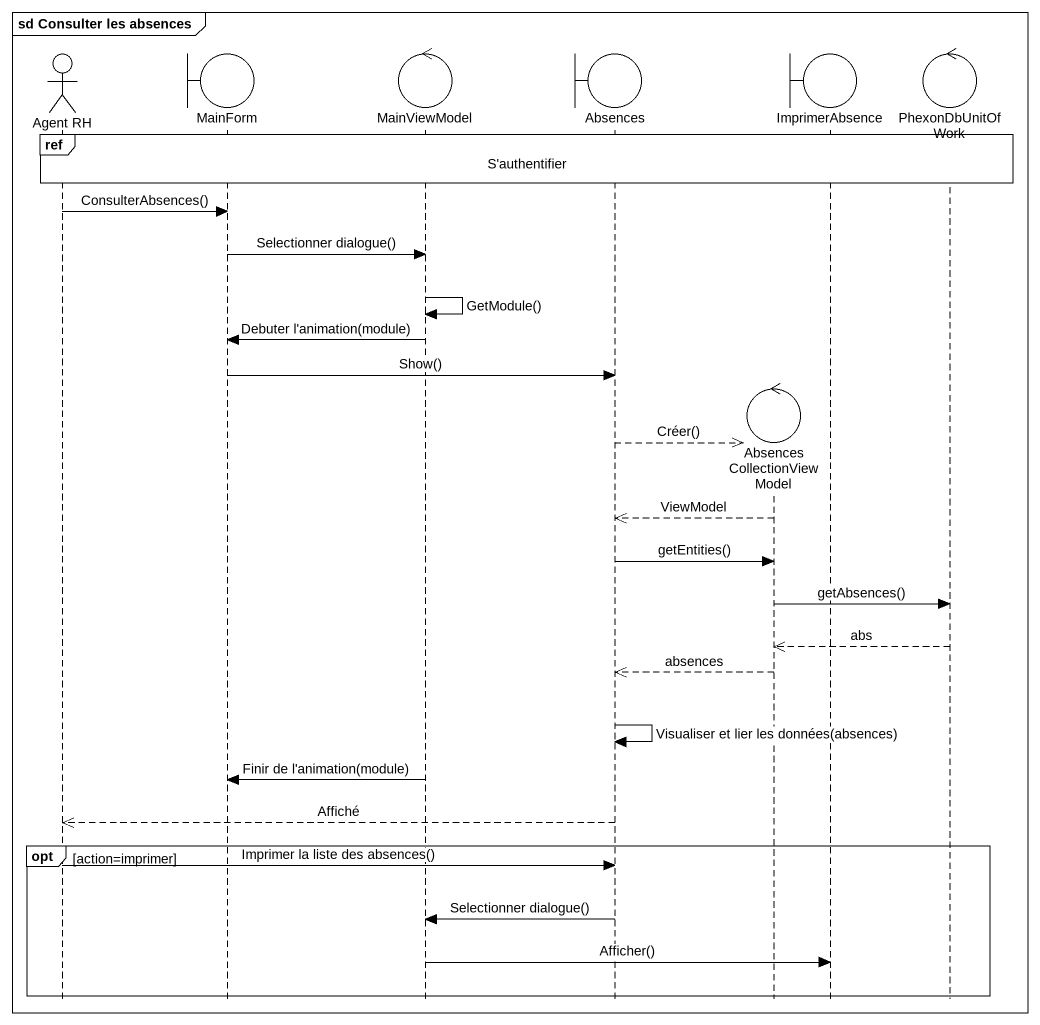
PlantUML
@startuml
mainframe sd Consulter les absences
hide footbox
actor "Agent RH" as Agent_RH
boundary MainForm
control MainViewModel
boundary Absences
control AbsencesCollectionViewModel
boundary ImprimerAbsence
control PhexonDbUnitOfWork

ref over Agent_RH, MainForm, MainViewModel, Absences, AbsencesCollectionViewModel, ImprimerAbsence, PhexonDbUnitOfWork : S'authentifier
Agent_RH -> MainForm : ConsulterAbsences()
MainForm -> MainViewModel : Selectionner dialogue()
MainViewModel -> MainViewModel : GetModule()
MainViewModel -> MainForm : Debuter l'animation(module)
MainForm -> Absences : Show()
Absences -->> AbsencesCollectionViewModel ** : Créer()
AbsencesCollectionViewModel -->> Absences : ViewModel
Absences -> AbsencesCollectionViewModel : getEntities()
AbsencesCollectionViewModel -> PhexonDbUnitOfWork : getAbsences()
PhexonDbUnitOfWork -->> AbsencesCollectionViewModel : abs
AbsencesCollectionViewModel -->> Absences : absences
Absences -> Absences : Visualiser et lier les données(absences)
MainViewModel -> MainForm : Finir de l'animation(module)
Absences -->> Agent_RH : Affiché
opt action=imprimer
  Agent_RH -> Absences : Imprimer la liste des absences()
  Absences -> MainViewModel : Selectionner dialogue()
  MainViewModel -> ImprimerAbsence : Afficher()
end
@enduml
